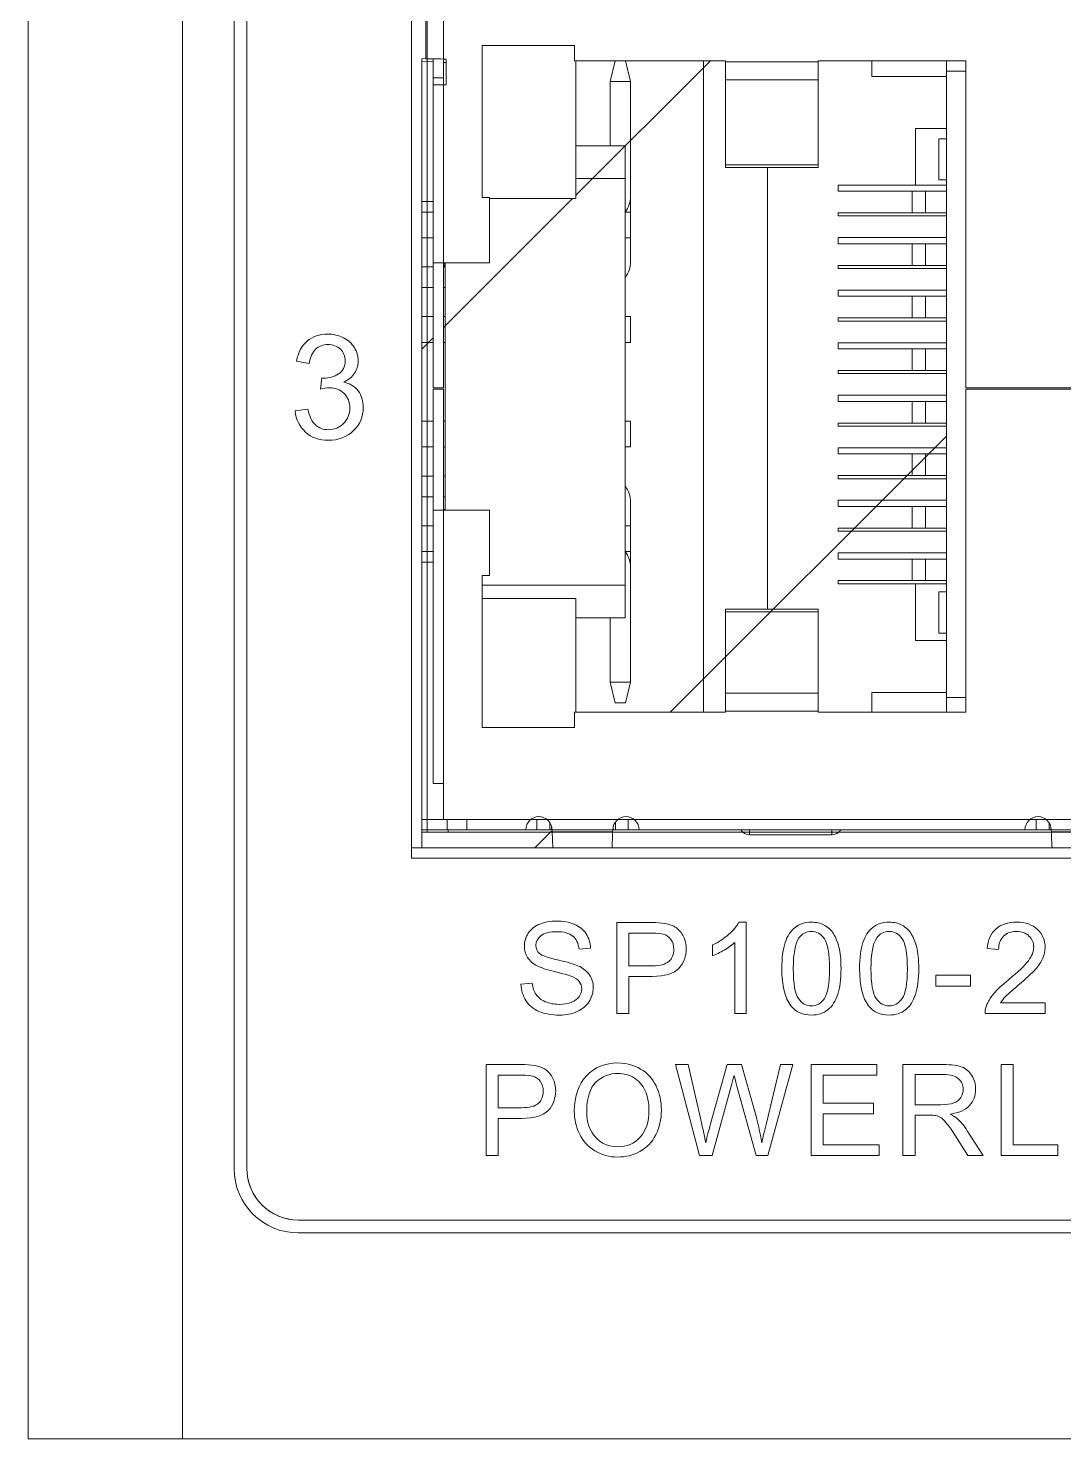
# Model space of a CAD drawing. Header units: millimetres. Extents: x 33157 to 59611, y -29750 to 1750.
# Drawn here: x 53670.11 to 53690.24, y -4496.62 to -4469.22 of the extents above; entities that cross this region are included whole.
import ezdxf

# ---------------------------------------------------------------- set-up
doc = ezdxf.new("R2010")
doc.units = ezdxf.units.MM
doc.layers.get('0').update_dxf_attribs({"lineweight": 18})

msp = doc.modelspace()

# ---------------------------------------------------------------- linework, layer by layer
at = {"linetype": 'Continuous'}
for p, q in [((53670.114, -4361.623), (53670.114, -4496.623)), ((53673.114, -4361.623), (53673.114, -4496.623)), ((53674.114, -4366.873), (53674.114, -4491.373)), ((53674.364, -4366.873), (53674.364, -4491.373)), ((53677.564, -4485.34), (53677.564, -4453.036)), ((53677.564, -4485.14), (53677.564, -4453.236)), ((53677.864, -4484.84), (53677.864, -4453.536)), ((53678.184, -4476.208), (53678.184, -4453.786)), ((53677.838, -4468.627), (53677.838, -4469.81)), ((53678.935, -4469.553), (53680.731, -4469.553)), ((53678.935, -4472.506), (53678.935, -4469.553)), ((53680.731, -4469.553), (53680.731, -4469.849)), ((53677.764, -4469.805), (53677.838, -4469.81)), ((53677.764, -4485.14), (53677.764, -4469.81)), ((53677.984, -4469.874), (53677.764, -4469.863)), ((53677.984, -4469.813), (53677.984, -4476.208)), ((53678.184, -4469.817), (53678.234, -4469.819)), ((53678.231, -4469.887), (53678.184, -4469.884)), ((53678.234, -4469.819), (53678.234, -4470.319)), ((53680.731, -4469.849), (53683.661, -4469.849)), ((53680.756, -4469.849), (53680.756, -4472.528)), ((53680.756, -4472.463), (53683.371, -4469.849)), ((53681.52, -4469.854), (53681.42, -4470.254)), ((53681.82, -4470.254), (53681.72, -4469.854)), ((53683.238, -4482.508), (53683.238, -4469.849)), ((53683.661, -4469.849), (53683.661, -4471.924)), ((53683.661, -4469.872), (53685.462, -4469.872)), ((53685.462, -4469.849), (53688.337, -4469.849)), ((53685.462, -4471.924), (53685.462, -4469.849)), ((53686.506, -4470.154), (53686.506, -4469.849)), ((53687.957, -4469.849), (53687.957, -4482.508)), ((53688.337, -4469.849), (53688.337, -4476.208)), ((53678.184, -4470.185), (53677.984, -4470.185)), ((53681.42, -4470.254), (53681.82, -4470.254)), ((53681.42, -4470.254), (53681.42, -4471.505)), ((53681.82, -4472.486), (53681.82, -4470.254)), ((53685.462, -4470.219), (53683.661, -4470.219)), ((53686.506, -4470.154), (53687.957, -4470.154)), ((53688.337, -4470.054), (53687.957, -4470.054)), ((53678.234, -4470.319), (53677.984, -4470.319)), ((53687.957, -4471.165), (53687.356, -4471.165)), ((53687.356, -4471.165), (53687.356, -4472.265)), ((53687.957, -4471.365), (53687.807, -4471.365)), ((53687.807, -4471.365), (53687.807, -4472.165)), ((53680.756, -4471.505), (53681.717, -4471.505)), ((53681.717, -4471.505), (53681.717, -4480.672)), ((53683.661, -4471.87), (53685.462, -4471.87)), ((53685.462, -4471.924), (53683.661, -4471.924)), ((53684.479, -4471.924), (53684.479, -4480.502)), ((53680.756, -4472.135), (53681.717, -4472.135)), ((53687.807, -4472.165), (53687.957, -4472.165)), ((53687.957, -4472.265), (53685.855, -4472.265)), ((53685.855, -4472.385), (53685.855, -4472.265)), ((53687.957, -4472.385), (53685.855, -4472.385)), ((53687.29, -4472.385), (53687.29, -4472.806)), ((53687.551, -4472.806), (53687.551, -4472.385)), ((53677.984, -4472.586), (53677.764, -4472.586)), ((53678.184, -4475.035), (53680.692, -4472.528)), ((53679.08, -4472.506), (53678.935, -4472.506)), ((53679.08, -4473.777), (53679.08, -4472.506)), ((53680.756, -4472.528), (53679.08, -4472.528)), ((53681.82, -4472.791), (53681.82, -4472.486)), ((53677.984, -4472.791), (53677.764, -4472.791)), ((53681.82, -4472.791), (53681.717, -4472.791)), ((53681.82, -4473.291), (53681.82, -4472.791)), ((53685.855, -4472.806), (53687.957, -4472.806)), ((53685.855, -4472.866), (53685.855, -4472.806)), ((53685.855, -4472.866), (53687.957, -4472.866)), ((53677.764, -4473.291), (53677.984, -4473.291)), ((53681.717, -4473.291), (53681.82, -4473.291)), ((53681.82, -4473.757), (53681.82, -4473.291)), ((53687.957, -4473.286), (53685.855, -4473.286)), ((53685.855, -4473.406), (53685.855, -4473.286)), ((53687.957, -4473.406), (53685.855, -4473.406)), ((53687.29, -4473.406), (53687.29, -4473.827)), ((53687.551, -4473.827), (53687.551, -4473.406)), ((53677.984, -4473.777), (53679.08, -4473.777)), ((53678.214, -4473.797), (53678.184, -4473.797)), ((53678.184, -4473.822), (53678.214, -4473.822)), ((53678.184, -4473.834), (53678.214, -4473.834)), ((53678.184, -4473.847), (53678.214, -4473.847)), ((53678.214, -4473.777), (53678.214, -4478.58)), ((53685.855, -4473.827), (53687.957, -4473.827)), ((53685.855, -4473.887), (53685.855, -4473.827)), ((53677.984, -4473.857), (53677.764, -4473.857)), ((53678.214, -4473.857), (53678.184, -4473.857)), ((53685.855, -4473.887), (53687.957, -4473.887)), ((53677.764, -4474.257), (53677.984, -4474.257)), ((53678.184, -4474.257), (53678.214, -4474.257)), ((53687.957, -4474.307), (53685.855, -4474.307)), ((53685.855, -4474.427), (53685.855, -4474.307)), ((53687.957, -4474.427), (53685.855, -4474.427)), ((53687.29, -4474.427), (53687.29, -4474.847)), ((53687.551, -4474.847), (53687.551, -4474.427)), ((53677.984, -4474.822), (53677.764, -4474.822)), ((53678.214, -4474.822), (53678.184, -4474.822)), ((53681.82, -4474.822), (53681.717, -4474.822)), ((53681.82, -4475.323), (53681.82, -4474.822)), ((53685.855, -4474.847), (53687.957, -4474.847)), ((53685.855, -4474.907), (53685.855, -4474.847)), ((53685.855, -4474.907), (53687.957, -4474.907)), ((53677.764, -4475.456), (53677.984, -4475.236)), ((53677.764, -4475.323), (53677.984, -4475.323)), ((53678.184, -4475.323), (53678.214, -4475.323)), ((53681.717, -4475.323), (53681.82, -4475.323)), ((53687.957, -4475.328), (53685.855, -4475.328)), ((53685.855, -4475.448), (53685.855, -4475.328)), ((53687.957, -4475.448), (53685.855, -4475.448)), ((53687.29, -4475.448), (53687.29, -4475.868)), ((53687.551, -4475.868), (53687.551, -4475.448)), ((53685.855, -4475.868), (53687.957, -4475.868)), ((53685.855, -4475.928), (53685.855, -4475.868)), ((53685.855, -4475.928), (53687.957, -4475.928)), ((53678.184, -4476.208), (53677.984, -4476.208)), ((53677.984, -4476.228), (53678.184, -4476.228)), ((53677.984, -4476.228), (53677.984, -4483.889)), ((53678.184, -4484.59), (53678.184, -4476.228)), ((53688.337, -4476.208), (53692.94, -4476.208)), ((53692.94, -4476.228), (53688.337, -4476.228)), ((53688.337, -4476.228), (53688.337, -4482.508)), ((53687.957, -4476.349), (53685.855, -4476.349)), ((53685.855, -4476.469), (53685.855, -4476.349)), ((53687.957, -4476.469), (53685.855, -4476.469)), ((53687.29, -4476.469), (53687.29, -4476.889)), ((53687.551, -4476.889), (53687.551, -4476.469)), ((53677.984, -4476.854), (53677.764, -4476.854)), ((53678.214, -4476.854), (53678.184, -4476.854)), ((53681.82, -4476.854), (53681.717, -4476.854)), ((53681.82, -4477.354), (53681.82, -4476.854)), ((53682.591, -4482.508), (53687.957, -4477.142)), ((53685.855, -4476.889), (53687.957, -4476.889)), ((53685.855, -4476.949), (53685.855, -4476.889)), ((53685.855, -4476.949), (53687.957, -4476.949)), ((53677.764, -4477.354), (53677.984, -4477.354)), ((53678.184, -4477.354), (53678.214, -4477.354)), ((53681.717, -4477.354), (53681.82, -4477.354)), ((53687.957, -4477.369), (53685.855, -4477.369)), ((53685.855, -4477.489), (53685.855, -4477.369)), ((53687.957, -4477.489), (53685.855, -4477.489)), ((53687.29, -4477.489), (53687.29, -4477.91)), ((53687.551, -4477.91), (53687.551, -4477.489)), ((53677.984, -4477.92), (53677.764, -4477.92)), ((53678.214, -4477.92), (53678.184, -4477.92)), ((53685.855, -4477.91), (53687.957, -4477.91)), ((53685.855, -4477.97), (53685.855, -4477.91)), ((53685.855, -4477.97), (53687.957, -4477.97)), ((53677.764, -4478.32), (53677.984, -4478.32)), ((53678.184, -4478.32), (53678.214, -4478.32)), ((53681.82, -4478.885), (53681.82, -4478.42)), ((53687.957, -4478.39), (53685.855, -4478.39)), ((53685.855, -4478.51), (53685.855, -4478.39)), ((53687.957, -4478.51), (53685.855, -4478.51)), ((53687.29, -4478.51), (53687.29, -4478.93)), ((53687.551, -4478.93), (53687.551, -4478.51)), ((53679.08, -4478.58), (53677.984, -4478.58)), ((53678.184, -4478.569), (53678.214, -4478.569)), ((53679.08, -4479.851), (53679.08, -4478.58)), ((53677.984, -4478.885), (53677.764, -4478.885)), ((53681.82, -4478.885), (53681.717, -4478.885)), ((53681.82, -4479.386), (53681.82, -4478.885)), ((53685.855, -4478.93), (53687.957, -4478.93)), ((53685.855, -4478.991), (53685.855, -4478.93)), ((53685.855, -4478.991), (53687.957, -4478.991)), ((53677.764, -4479.386), (53677.984, -4479.386)), ((53677.764, -4479.591), (53677.984, -4479.591)), ((53681.717, -4479.386), (53681.82, -4479.386)), ((53681.82, -4479.691), (53681.82, -4479.386)), ((53687.957, -4479.411), (53685.855, -4479.411)), ((53685.855, -4479.531), (53685.855, -4479.411)), ((53687.957, -4479.531), (53685.855, -4479.531)), ((53687.29, -4479.531), (53687.29, -4479.951)), ((53687.551, -4479.951), (53687.551, -4479.531)), ((53678.935, -4479.851), (53679.08, -4479.851)), ((53678.935, -4482.803), (53678.935, -4479.851)), ((53681.82, -4481.923), (53681.82, -4479.691)), ((53681.717, -4480.041), (53678.935, -4480.041)), ((53685.855, -4479.951), (53687.957, -4479.951)), ((53685.855, -4480.011), (53685.855, -4479.951)), ((53685.855, -4480.011), (53687.957, -4480.011)), ((53687.356, -4480.011), (53687.356, -4481.112)), ((53678.935, -4480.299), (53680.756, -4480.299)), ((53680.756, -4480.299), (53680.756, -4482.508)), ((53687.957, -4480.171), (53687.807, -4480.171)), ((53687.807, -4480.171), (53687.807, -4480.972)), ((53681.717, -4480.672), (53680.756, -4480.672)), ((53681.42, -4480.672), (53681.42, -4481.923)), ((53683.661, -4480.502), (53685.462, -4480.502)), ((53683.661, -4480.502), (53683.661, -4482.508)), ((53685.462, -4480.555), (53683.661, -4480.555)), ((53685.462, -4482.508), (53685.462, -4480.502)), ((53687.807, -4480.972), (53687.957, -4480.972)), ((53687.356, -4481.112), (53687.957, -4481.112)), ((53681.42, -4481.923), (53681.82, -4481.923)), ((53681.52, -4482.323), (53681.42, -4481.923)), ((53681.82, -4481.923), (53681.72, -4482.323)), ((53681.72, -4482.323), (53681.52, -4482.323)), ((53683.661, -4482.138), (53685.462, -4482.138)), ((53687.957, -4482.123), (53686.506, -4482.123)), ((53686.506, -4482.123), (53686.506, -4482.508)), ((53687.957, -4482.223), (53688.337, -4482.223)), ((53683.661, -4482.508), (53680.731, -4482.508)), ((53680.731, -4482.508), (53680.731, -4482.803)), ((53685.462, -4482.484), (53683.661, -4482.484)), ((53688.337, -4482.508), (53685.462, -4482.508)), ((53680.731, -4482.803), (53678.935, -4482.803)), ((53677.984, -4483.889), (53678.184, -4483.889)), ((53677.764, -4484.59), (53679.882, -4484.59)), ((53689.984, -4484.79), (53677.764, -4484.79)), ((53678.255, -4484.79), (53678.255, -4484.59)), ((53678.274, -4484.79), (53678.274, -4484.84)), ((53678.635, -4484.59), (53678.635, -4484.79)), ((53679.882, -4484.59), (53680.193, -4484.59)), ((53680.001, -4484.79), (53680.001, -4484.59)), ((53680.193, -4484.59), (53681.575, -4484.59)), ((53680.251, -4484.655), (53680.251, -4484.79)), ((53680.284, -4484.79), (53680.284, -4484.731)), ((53681.484, -4484.731), (53681.484, -4484.79)), ((53681.524, -4484.79), (53681.524, -4484.643)), ((53681.575, -4484.59), (53681.886, -4484.59)), ((53681.774, -4484.59), (53681.774, -4484.79)), ((53681.886, -4484.59), (53689.582, -4484.59)), ((53684.133, -4484.79), (53684.133, -4484.89)), ((53685.733, -4484.89), (53685.733, -4484.79)), ((53689.582, -4484.59), (53689.893, -4484.59)), ((53689.701, -4484.79), (53689.701, -4484.59)), ((53689.893, -4484.59), (53691.275, -4484.59)), ((53689.951, -4484.655), (53689.951, -4484.79)), ((53689.984, -4484.79), (53689.984, -4484.731)), ((53689.991, -4484.79), (53689.984, -4484.79)), ((53689.991, -4484.79), (53699.684, -4484.79)), ((53677.764, -4484.84), (53680.297, -4484.84)), ((53703.414, -4484.84), (53677.864, -4484.84)), ((53679.959, -4485.14), (53680.282, -4484.818)), ((53680.297, -4484.833), (53681.472, -4484.833)), ((53681.472, -4484.84), (53684.007, -4484.84)), ((53685.733, -4484.89), (53684.133, -4484.89)), ((53685.86, -4484.84), (53689.997, -4484.84)), ((53689.997, -4484.833), (53691.172, -4484.833)), ((53703.714, -4485.14), (53677.564, -4485.14)), ((53703.914, -4485.34), (53677.564, -4485.34)), ((53677.764, -4485.14), (53703.714, -4485.14)), ((53675.364, -4492.373), (53706.864, -4492.373)), ((53675.364, -4492.623), (53706.864, -4492.623)), ((53673.114, -4496.623), (53670.114, -4496.623)), ((53673.114, -4496.623), (53709.114, -4496.623))]:
    msp.add_line(p, q, dxfattribs=at)
msp.add_line((53674.364, -4366.873), (53674.364, -4491.373))
for centre, radius, start, end in [((53681.32, -4472.486), 0.5, 322.8856, 0), ((53681.32, -4473.757), 0.5, 322.8856, 0), ((53681.32, -4478.42), 0.5, 0, 37.1144), ((53681.32, -4479.691), 0.5, 0, 37.1144), ((53680.038, -4484.79), 0.254, 0.0074, 180.0016), ((53681.731, -4484.79), 0.254, 359.9986, 179.9926), ((53689.738, -4484.79), 0.254, 0.0074, 180.0005), ((53663.522, -4484.282), 17.958, 357.2512, 358.2425), ((53675.364, -4491.373), 1.25, 180, 270), ((53675.364, -4491.373), 1, 180, 270)]:
    msp.add_arc(centre, radius, start, end, dxfattribs=at)
for centre, major_axis, ratio, start_param, end_param in [((53680.287, -4484.967), (0.005, 0.178), 0.04928, 5.576189, 5.814614), ((53681.481, -4484.967), (-0.005, 0.178), 0.04928, 6.281922, 6.990182), ((53684.133, -4484.684), (0, 0.206), 0.970143, 2.123563, 3.141593), ((53685.733, -4484.684), (0, 0.206), 0.970143, 3.141593, 4.159435), ((53689.987, -4484.967), (0.005, 0.178), 0.04928, 5.576189, 5.814614)]:
    msp.add_ellipse(centre, major_axis=major_axis, ratio=ratio, start_param=start_param, end_param=end_param, dxfattribs=at)
for points, knots in [([(53677.563, -4453.036), (53677.563, -4453.036), (53703.913, -4453.036), (53703.913, -4453.036), (53703.913, -4453.036), (53703.913, -4485.34), (53703.913, -4485.34), (53703.913, -4485.34), (53677.563, -4485.34), (53677.563, -4485.34), (53677.563, -4485.34), (53677.563, -4453.036), (53677.563, -4453.036)], [0, 0, 0, 0, 155088.126751, 155088.126751, 155088.126751, 310176.253503, 310176.253503, 310176.253503, 465264.380254, 465264.380254, 465264.380254, 620352.507005, 620352.507005, 620352.507005, 620352.507005]), ([(53675.302, -4476.654), (53675.302, -4476.654), (53675.55, -4476.62), (53675.55, -4476.62), (53675.579, -4476.761), (53675.627, -4476.863), (53675.695, -4476.925), (53675.763, -4476.987), (53675.847, -4477.018), (53675.946, -4477.018), (53676.064, -4477.018), (53676.163, -4476.977), (53676.243, -4476.896), (53676.323, -4476.816), (53676.363, -4476.715), (53676.363, -4476.596), (53676.363, -4476.482), (53676.326, -4476.388), (53676.251, -4476.314), (53676.177, -4476.24), (53676.082, -4476.203), (53675.967, -4476.203), (53675.92, -4476.203), (53675.861, -4476.212), (53675.791, -4476.23), (53675.791, -4476.23), (53675.819, -4476.013), (53675.819, -4476.013), (53675.836, -4476.015), (53675.849, -4476.016), (53675.859, -4476.016), (53675.965, -4476.016), (53676.06, -4475.988), (53676.146, -4475.933), (53676.23, -4475.878), (53676.273, -4475.793), (53676.273, -4475.679), (53676.273, -4475.588), (53676.241, -4475.513), (53676.18, -4475.453), (53676.118, -4475.394), (53676.039, -4475.364), (53675.941, -4475.364), (53675.844, -4475.364), (53675.764, -4475.395), (53675.7, -4475.456), (53675.635, -4475.517), (53675.594, -4475.609), (53675.575, -4475.731), (53675.575, -4475.731), (53675.327, -4475.686), (53675.327, -4475.686), (53675.358, -4475.519), (53675.426, -4475.39), (53675.534, -4475.298), (53675.641, -4475.206), (53675.775, -4475.161), (53675.935, -4475.161), (53676.045, -4475.161), (53676.147, -4475.184), (53676.24, -4475.232), (53676.333, -4475.279), (53676.404, -4475.343), (53676.453, -4475.425), (53676.502, -4475.507), (53676.527, -4475.593), (53676.527, -4475.685), (53676.527, -4475.772), (53676.503, -4475.851), (53676.456, -4475.922), (53676.409, -4475.994), (53676.34, -4476.051), (53676.248, -4476.093), (53676.368, -4476.12), (53676.46, -4476.178), (53676.527, -4476.265), (53676.592, -4476.351), (53676.625, -4476.46), (53676.625, -4476.591), (53676.625, -4476.767), (53676.561, -4476.917), (53676.432, -4477.04), (53676.304, -4477.163), (53676.141, -4477.224), (53675.944, -4477.224), (53675.767, -4477.224), (53675.62, -4477.171), (53675.503, -4477.065), (53675.385, -4476.959), (53675.318, -4476.822), (53675.302, -4476.654)], [0, 0, 0, 0, 137932.322939, 137932.322939, 137932.322939, 275864.645878, 275864.645878, 275864.645878, 413796.968818, 413796.968818, 413796.968818, 551729.291757, 551729.291757, 551729.291757, 689661.614696, 689661.614696, 689661.614696, 827593.937635, 827593.937635, 827593.937635, 965526.260574, 965526.260574, 965526.260574, 1103458.583514, 1103458.583514, 1103458.583514, 1241390.906453, 1241390.906453, 1241390.906453, 1379323.229392, 1379323.229392, 1379323.229392, 1517255.552331, 1517255.552331, 1517255.552331, 1655187.87527, 1655187.87527, 1655187.87527, 1793120.198209, 1793120.198209, 1793120.198209, 1931052.521149, 1931052.521149, 1931052.521149, 2068984.844088, 2068984.844088, 2068984.844088, 2206917.167027, 2206917.167027, 2206917.167027, 2344849.489966, 2344849.489966, 2344849.489966, 2482781.812905, 2482781.812905, 2482781.812905, 2620714.135845, 2620714.135845, 2620714.135845, 2758646.458784, 2758646.458784, 2758646.458784, 2896578.781723, 2896578.781723, 2896578.781723, 3034511.104662, 3034511.104662, 3034511.104662, 3172443.427601, 3172443.427601, 3172443.427601, 3310375.750541, 3310375.750541, 3310375.750541, 3448308.07348, 3448308.07348, 3448308.07348, 3586240.396419, 3586240.396419, 3586240.396419, 3724172.719358, 3724172.719358, 3724172.719358, 3862105.042297, 3862105.042297, 3862105.042297, 4000037.365237, 4000037.365237, 4000037.365237, 4137969.688176, 4137969.688176, 4137969.688176, 4137969.688176]), ([(53679.689, -4487.793), (53679.689, -4487.793), (53679.909, -4487.774), (53679.909, -4487.774), (53679.919, -4487.862), (53679.944, -4487.935), (53679.982, -4487.992), (53680.02, -4488.049), (53680.079, -4488.095), (53680.16, -4488.131), (53680.24, -4488.166), (53680.33, -4488.183), (53680.431, -4488.183), (53680.52, -4488.183), (53680.599, -4488.17), (53680.667, -4488.144), (53680.735, -4488.117), (53680.786, -4488.08), (53680.819, -4488.034), (53680.853, -4487.987), (53680.87, -4487.937), (53680.87, -4487.882), (53680.87, -4487.827), (53680.854, -4487.779), (53680.821, -4487.737), (53680.789, -4487.696), (53680.736, -4487.662), (53680.662, -4487.633), (53680.615, -4487.615), (53680.51, -4487.586), (53680.347, -4487.547), (53680.185, -4487.508), (53680.071, -4487.471), (53680.006, -4487.437), (53679.922, -4487.392), (53679.859, -4487.337), (53679.818, -4487.272), (53679.776, -4487.206), (53679.756, -4487.133), (53679.756, -4487.052), (53679.756, -4486.962), (53679.781, -4486.878), (53679.832, -4486.801), (53679.883, -4486.723), (53679.956, -4486.664), (53680.054, -4486.624), (53680.151, -4486.584), (53680.259, -4486.564), (53680.378, -4486.564), (53680.509, -4486.564), (53680.625, -4486.585), (53680.725, -4486.627), (53680.825, -4486.669), (53680.902, -4486.731), (53680.956, -4486.813), (53681.01, -4486.895), (53681.038, -4486.988), (53681.042, -4487.092), (53681.042, -4487.092), (53680.818, -4487.109), (53680.818, -4487.109), (53680.806, -4486.998), (53680.765, -4486.913), (53680.696, -4486.857), (53680.626, -4486.799), (53680.523, -4486.771), (53680.387, -4486.771), (53680.246, -4486.771), (53680.142, -4486.797), (53680.078, -4486.849), (53680.013, -4486.901), (53679.981, -4486.963), (53679.981, -4487.036), (53679.981, -4487.1), (53680.004, -4487.152), (53680.049, -4487.193), (53680.095, -4487.234), (53680.212, -4487.276), (53680.402, -4487.319), (53680.592, -4487.362), (53680.723, -4487.4), (53680.793, -4487.432), (53680.896, -4487.479), (53680.972, -4487.539), (53681.021, -4487.612), (53681.07, -4487.684), (53681.094, -4487.768), (53681.094, -4487.862), (53681.094, -4487.957), (53681.068, -4488.045), (53681.014, -4488.128), (53680.96, -4488.211), (53680.883, -4488.276), (53680.782, -4488.322), (53680.681, -4488.368), (53680.568, -4488.391), (53680.442, -4488.391), (53680.282, -4488.391), (53680.148, -4488.367), (53680.04, -4488.321), (53679.932, -4488.274), (53679.848, -4488.204), (53679.786, -4488.111), (53679.725, -4488.017), (53679.693, -4487.911), (53679.689, -4487.793)], [0, 0, 0, 0, 137515.149941, 137515.149941, 137515.149941, 275030.299883, 275030.299883, 275030.299883, 412545.449824, 412545.449824, 412545.449824, 550060.599765, 550060.599765, 550060.599765, 687575.749706, 687575.749706, 687575.749706, 825090.899648, 825090.899648, 825090.899648, 962606.049589, 962606.049589, 962606.049589, 1100121.19953, 1100121.19953, 1100121.19953, 1237636.349471, 1237636.349471, 1237636.349471, 1375151.499413, 1375151.499413, 1375151.499413, 1512666.649354, 1512666.649354, 1512666.649354, 1650181.799295, 1650181.799295, 1650181.799295, 1787696.949237, 1787696.949237, 1787696.949237, 1925212.099178, 1925212.099178, 1925212.099178, 2062727.249119, 2062727.249119, 2062727.249119, 2200242.39906, 2200242.39906, 2200242.39906, 2337757.549002, 2337757.549002, 2337757.549002, 2475272.698943, 2475272.698943, 2475272.698943, 2612787.848884, 2612787.848884, 2612787.848884, 2750302.998825, 2750302.998825, 2750302.998825, 2887818.148767, 2887818.148767, 2887818.148767, 3025333.298708, 3025333.298708, 3025333.298708, 3162848.448649, 3162848.448649, 3162848.448649, 3300363.59859, 3300363.59859, 3300363.59859, 3437878.748532, 3437878.748532, 3437878.748532, 3575393.898473, 3575393.898473, 3575393.898473, 3712909.048414, 3712909.048414, 3712909.048414, 3850424.198356, 3850424.198356, 3850424.198356, 3987939.348297, 3987939.348297, 3987939.348297, 4125454.498238, 4125454.498238, 4125454.498238, 4262969.648179, 4262969.648179, 4262969.648179, 4400484.798121, 4400484.798121, 4400484.798121, 4537999.948062, 4537999.948062, 4537999.948062, 4675515.098003, 4675515.098003, 4675515.098003, 4813030.247944, 4813030.247944, 4813030.247944, 4813030.247944]), ([(53681.55, -4488.361), (53681.55, -4488.361), (53681.55, -4486.593), (53681.55, -4486.593), (53681.55, -4486.593), (53682.218, -4486.593), (53682.218, -4486.593), (53682.335, -4486.593), (53682.425, -4486.599), (53682.487, -4486.61), (53682.574, -4486.624), (53682.647, -4486.652), (53682.705, -4486.692), (53682.764, -4486.733), (53682.812, -4486.79), (53682.847, -4486.863), (53682.883, -4486.936), (53682.901, -4487.016), (53682.901, -4487.104), (53682.901, -4487.253), (53682.853, -4487.38), (53682.757, -4487.484), (53682.662, -4487.588), (53682.488, -4487.64), (53682.238, -4487.64), (53682.238, -4487.64), (53681.785, -4487.64), (53681.785, -4487.64), (53681.785, -4487.64), (53681.785, -4488.361), (53681.785, -4488.361), (53681.785, -4488.361), (53681.55, -4488.361), (53681.55, -4488.361)], [0, 0, 0, 0, 142318.902971, 142318.902971, 142318.902971, 284637.805943, 284637.805943, 284637.805943, 426956.708914, 426956.708914, 426956.708914, 569275.611886, 569275.611886, 569275.611886, 711594.514857, 711594.514857, 711594.514857, 853913.417829, 853913.417829, 853913.417829, 996232.3208, 996232.3208, 996232.3208, 1138551.223772, 1138551.223772, 1138551.223772, 1280870.126743, 1280870.126743, 1280870.126743, 1423189.029714, 1423189.029714, 1423189.029714, 1565507.932686, 1565507.932686, 1565507.932686, 1565507.932686]), ([(53684.063, -4488.361), (53684.063, -4488.361), (53683.846, -4488.361), (53683.846, -4488.361), (53683.846, -4488.361), (53683.846, -4486.978), (53683.846, -4486.978), (53683.793, -4487.028), (53683.725, -4487.078), (53683.64, -4487.127), (53683.555, -4487.177), (53683.478, -4487.215), (53683.411, -4487.239), (53683.411, -4487.239), (53683.411, -4487.029), (53683.411, -4487.029), (53683.532, -4486.973), (53683.639, -4486.903), (53683.729, -4486.822), (53683.82, -4486.741), (53683.885, -4486.662), (53683.923, -4486.586), (53683.923, -4486.586), (53684.063, -4486.586), (53684.063, -4486.586), (53684.063, -4486.586), (53684.063, -4488.361), (53684.063, -4488.361)], [0, 0, 0, 0, 143879.284984, 143879.284984, 143879.284984, 287758.569969, 287758.569969, 287758.569969, 431637.854953, 431637.854953, 431637.854953, 575517.139938, 575517.139938, 575517.139938, 719396.424922, 719396.424922, 719396.424922, 863275.709907, 863275.709907, 863275.709907, 1007154.994891, 1007154.994891, 1007154.994891, 1151034.279876, 1151034.279876, 1151034.279876, 1294913.56486, 1294913.56486, 1294913.56486, 1294913.56486]), ([(53684.759, -4487.489), (53684.759, -4487.28), (53684.78, -4487.111), (53684.823, -4486.984), (53684.866, -4486.856), (53684.93, -4486.757), (53685.015, -4486.689), (53685.099, -4486.62), (53685.206, -4486.586), (53685.334, -4486.586), (53685.429, -4486.586), (53685.512, -4486.605), (53685.584, -4486.643), (53685.655, -4486.681), (53685.715, -4486.736), (53685.761, -4486.808), (53685.807, -4486.88), (53685.843, -4486.968), (53685.869, -4487.071), (53685.896, -4487.174), (53685.909, -4487.314), (53685.909, -4487.489), (53685.909, -4487.696), (53685.888, -4487.864), (53685.846, -4487.992), (53685.803, -4488.12), (53685.739, -4488.218), (53685.655, -4488.287), (53685.57, -4488.356), (53685.463, -4488.391), (53685.334, -4488.391), (53685.164, -4488.391), (53685.03, -4488.33), (53684.933, -4488.209), (53684.817, -4488.061), (53684.759, -4487.821), (53684.759, -4487.489)], [0, 0, 0, 0, 141937.049153, 141937.049153, 141937.049153, 283874.098305, 283874.098305, 283874.098305, 425811.147458, 425811.147458, 425811.147458, 567748.19661, 567748.19661, 567748.19661, 709685.245763, 709685.245763, 709685.245763, 851622.294915, 851622.294915, 851622.294915, 993559.344068, 993559.344068, 993559.344068, 1135496.39322, 1135496.39322, 1135496.39322, 1277433.442373, 1277433.442373, 1277433.442373, 1419370.491525, 1419370.491525, 1419370.491525, 1561307.540678, 1561307.540678, 1561307.540678, 1703244.58983, 1703244.58983, 1703244.58983, 1703244.58983]), ([(53686.269, -4487.489), (53686.269, -4487.28), (53686.291, -4487.111), (53686.333, -4486.984), (53686.377, -4486.856), (53686.44, -4486.757), (53686.525, -4486.689), (53686.61, -4486.62), (53686.716, -4486.586), (53686.845, -4486.586), (53686.939, -4486.586), (53687.022, -4486.605), (53687.094, -4486.643), (53687.166, -4486.681), (53687.225, -4486.736), (53687.271, -4486.808), (53687.317, -4486.88), (53687.354, -4486.968), (53687.38, -4487.071), (53687.407, -4487.174), (53687.42, -4487.314), (53687.42, -4487.489), (53687.42, -4487.696), (53687.399, -4487.864), (53687.356, -4487.992), (53687.314, -4488.12), (53687.25, -4488.218), (53687.165, -4488.287), (53687.081, -4488.356), (53686.974, -4488.391), (53686.845, -4488.391), (53686.675, -4488.391), (53686.541, -4488.33), (53686.444, -4488.209), (53686.327, -4488.061), (53686.269, -4487.821), (53686.269, -4487.489)], [0, 0, 0, 0, 141940.865371, 141940.865371, 141940.865371, 283881.730742, 283881.730742, 283881.730742, 425822.596113, 425822.596113, 425822.596113, 567763.461483, 567763.461483, 567763.461483, 709704.326854, 709704.326854, 709704.326854, 851645.192225, 851645.192225, 851645.192225, 993586.057596, 993586.057596, 993586.057596, 1135526.922967, 1135526.922967, 1135526.922967, 1277467.788338, 1277467.788338, 1277467.788338, 1419408.653708, 1419408.653708, 1419408.653708, 1561349.519079, 1561349.519079, 1561349.519079, 1703290.38445, 1703290.38445, 1703290.38445, 1703290.38445]), ([(53689.878, -4488.154), (53689.878, -4488.154), (53689.878, -4488.361), (53689.878, -4488.361), (53689.878, -4488.361), (53688.707, -4488.361), (53688.707, -4488.361), (53688.706, -4488.309), (53688.714, -4488.259), (53688.733, -4488.21), (53688.763, -4488.131), (53688.811, -4488.052), (53688.877, -4487.975), (53688.943, -4487.898), (53689.038, -4487.809), (53689.161, -4487.709), (53689.352, -4487.551), (53689.483, -4487.426), (53689.55, -4487.334), (53689.619, -4487.242), (53689.653, -4487.155), (53689.653, -4487.072), (53689.653, -4486.986), (53689.622, -4486.914), (53689.56, -4486.855), (53689.499, -4486.796), (53689.418, -4486.766), (53689.319, -4486.766), (53689.214, -4486.766), (53689.13, -4486.797), (53689.067, -4486.86), (53689.004, -4486.922), (53688.972, -4487.008), (53688.971, -4487.119), (53688.971, -4487.119), (53688.749, -4487.097), (53688.749, -4487.097), (53688.764, -4486.931), (53688.822, -4486.804), (53688.922, -4486.717), (53689.022, -4486.629), (53689.155, -4486.586), (53689.324, -4486.586), (53689.493, -4486.586), (53689.628, -4486.633), (53689.727, -4486.727), (53689.826, -4486.821), (53689.875, -4486.938), (53689.875, -4487.077), (53689.875, -4487.148), (53689.861, -4487.218), (53689.832, -4487.286), (53689.803, -4487.355), (53689.755, -4487.427), (53689.688, -4487.502), (53689.62, -4487.578), (53689.508, -4487.682), (53689.353, -4487.813), (53689.222, -4487.923), (53689.138, -4487.997), (53689.101, -4488.036), (53689.064, -4488.075), (53689.034, -4488.114), (53689.01, -4488.154), (53689.01, -4488.154), (53689.878, -4488.154), (53689.878, -4488.154)], [0, 0, 0, 0, 138941.511406, 138941.511406, 138941.511406, 277883.022811, 277883.022811, 277883.022811, 416824.534217, 416824.534217, 416824.534217, 555766.045623, 555766.045623, 555766.045623, 694707.557028, 694707.557028, 694707.557028, 833649.068434, 833649.068434, 833649.068434, 972590.57984, 972590.57984, 972590.57984, 1111532.091245, 1111532.091245, 1111532.091245, 1250473.602651, 1250473.602651, 1250473.602651, 1389415.114057, 1389415.114057, 1389415.114057, 1528356.625463, 1528356.625463, 1528356.625463, 1667298.136868, 1667298.136868, 1667298.136868, 1806239.648274, 1806239.648274, 1806239.648274, 1945181.15968, 1945181.15968, 1945181.15968, 2084122.671085, 2084122.671085, 2084122.671085, 2223064.182491, 2223064.182491, 2223064.182491, 2362005.693897, 2362005.693897, 2362005.693897, 2500947.205302, 2500947.205302, 2500947.205302, 2639888.716708, 2639888.716708, 2639888.716708, 2778830.228114, 2778830.228114, 2778830.228114, 2917771.739519, 2917771.739519, 2917771.739519, 3056713.250925, 3056713.250925, 3056713.250925, 3056713.250925]), ([(53681.785, -4487.433), (53681.785, -4487.433), (53682.242, -4487.433), (53682.242, -4487.433), (53682.393, -4487.433), (53682.5, -4487.405), (53682.564, -4487.348), (53682.627, -4487.292), (53682.659, -4487.213), (53682.659, -4487.11), (53682.659, -4487.037), (53682.64, -4486.973), (53682.603, -4486.921), (53682.565, -4486.868), (53682.516, -4486.833), (53682.455, -4486.816), (53682.416, -4486.806), (53682.343, -4486.801), (53682.237, -4486.801), (53682.237, -4486.801), (53681.785, -4486.801), (53681.785, -4486.801), (53681.785, -4486.801), (53681.785, -4487.433), (53681.785, -4487.433)], [0, 0, 0, 0, 145233.427672, 145233.427672, 145233.427672, 290466.855345, 290466.855345, 290466.855345, 435700.283017, 435700.283017, 435700.283017, 580933.710689, 580933.710689, 580933.710689, 726167.138362, 726167.138362, 726167.138362, 871400.566034, 871400.566034, 871400.566034, 1016633.993706, 1016633.993706, 1016633.993706, 1161867.421379, 1161867.421379, 1161867.421379, 1161867.421379]), ([(53684.981, -4487.49), (53684.981, -4487.781), (53685.015, -4487.974), (53685.082, -4488.069), (53685.15, -4488.165), (53685.234, -4488.213), (53685.334, -4488.213), (53685.434, -4488.213), (53685.517, -4488.165), (53685.585, -4488.069), (53685.653, -4487.973), (53685.687, -4487.78), (53685.687, -4487.49), (53685.687, -4487.199), (53685.653, -4487.005), (53685.585, -4486.91), (53685.518, -4486.814), (53685.433, -4486.766), (53685.331, -4486.766), (53685.232, -4486.766), (53685.152, -4486.808), (53685.092, -4486.893), (53685.018, -4487), (53684.981, -4487.199), (53684.981, -4487.49)], [0, 0, 0, 0, 145241.344949, 145241.344949, 145241.344949, 290482.689897, 290482.689897, 290482.689897, 435724.034846, 435724.034846, 435724.034846, 580965.379795, 580965.379795, 580965.379795, 726206.724744, 726206.724744, 726206.724744, 871448.069692, 871448.069692, 871448.069692, 1016689.414641, 1016689.414641, 1016689.414641, 1161930.75959, 1161930.75959, 1161930.75959, 1161930.75959]), ([(53686.491, -4487.49), (53686.491, -4487.781), (53686.525, -4487.974), (53686.593, -4488.069), (53686.661, -4488.165), (53686.745, -4488.213), (53686.845, -4488.213), (53686.944, -4488.213), (53687.028, -4488.165), (53687.096, -4488.069), (53687.164, -4487.973), (53687.198, -4487.78), (53687.198, -4487.49), (53687.198, -4487.199), (53687.164, -4487.005), (53687.096, -4486.91), (53687.029, -4486.814), (53686.944, -4486.766), (53686.842, -4486.766), (53686.742, -4486.766), (53686.663, -4486.808), (53686.603, -4486.893), (53686.528, -4487), (53686.491, -4487.199), (53686.491, -4487.49)], [0, 0, 0, 0, 145245.249965, 145245.249965, 145245.249965, 290490.499929, 290490.499929, 290490.499929, 435735.749894, 435735.749894, 435735.749894, 580980.999859, 580980.999859, 580980.999859, 726226.249823, 726226.249823, 726226.249823, 871471.499788, 871471.499788, 871471.499788, 1016716.749753, 1016716.749753, 1016716.749753, 1161961.999718, 1161961.999718, 1161961.999718, 1161961.999718]), ([(53687.753, -4487.83), (53687.753, -4487.83), (53687.753, -4487.613), (53687.753, -4487.613), (53687.753, -4487.613), (53688.424, -4487.613), (53688.424, -4487.613), (53688.424, -4487.613), (53688.424, -4487.83), (53688.424, -4487.83), (53688.424, -4487.83), (53687.753, -4487.83), (53687.753, -4487.83)], [0, 0, 0, 0, 155160.797897, 155160.797897, 155160.797897, 310321.595794, 310321.595794, 310321.595794, 465482.39369, 465482.39369, 465482.39369, 620643.191587, 620643.191587, 620643.191587, 620643.191587]), ([(53679.013, -4491.12), (53679.013, -4491.12), (53679.013, -4489.352), (53679.013, -4489.352), (53679.013, -4489.352), (53679.681, -4489.352), (53679.681, -4489.352), (53679.798, -4489.352), (53679.888, -4489.358), (53679.95, -4489.369), (53680.037, -4489.383), (53680.11, -4489.411), (53680.169, -4489.451), (53680.228, -4489.492), (53680.275, -4489.549), (53680.311, -4489.621), (53680.346, -4489.694), (53680.364, -4489.775), (53680.364, -4489.862), (53680.364, -4490.012), (53680.316, -4490.139), (53680.221, -4490.243), (53680.125, -4490.347), (53679.952, -4490.399), (53679.702, -4490.399), (53679.702, -4490.399), (53679.248, -4490.399), (53679.248, -4490.399), (53679.248, -4490.399), (53679.248, -4491.12), (53679.248, -4491.12), (53679.248, -4491.12), (53679.013, -4491.12), (53679.013, -4491.12)], [0, 0, 0, 0, 142316.23443, 142316.23443, 142316.23443, 284632.468861, 284632.468861, 284632.468861, 426948.703291, 426948.703291, 426948.703291, 569264.937721, 569264.937721, 569264.937721, 711581.172152, 711581.172152, 711581.172152, 853897.406582, 853897.406582, 853897.406582, 996213.641013, 996213.641013, 996213.641013, 1138529.875443, 1138529.875443, 1138529.875443, 1280846.109873, 1280846.109873, 1280846.109873, 1423162.344304, 1423162.344304, 1423162.344304, 1565478.578734, 1565478.578734, 1565478.578734, 1565478.578734]), ([(53680.726, -4490.259), (53680.726, -4489.966), (53680.805, -4489.737), (53680.963, -4489.571), (53681.12, -4489.405), (53681.324, -4489.322), (53681.573, -4489.322), (53681.736, -4489.322), (53681.883, -4489.361), (53682.015, -4489.439), (53682.146, -4489.517), (53682.246, -4489.626), (53682.314, -4489.765), (53682.383, -4489.904), (53682.418, -4490.062), (53682.418, -4490.239), (53682.418, -4490.418), (53682.381, -4490.578), (53682.309, -4490.719), (53682.237, -4490.861), (53682.134, -4490.968), (53682.002, -4491.041), (53681.869, -4491.113), (53681.725, -4491.15), (53681.572, -4491.15), (53681.405, -4491.15), (53681.257, -4491.109), (53681.125, -4491.029), (53680.994, -4490.949), (53680.895, -4490.839), (53680.827, -4490.7), (53680.76, -4490.561), (53680.726, -4490.415), (53680.726, -4490.259)], [0, 0, 0, 0, 142322.234861, 142322.234861, 142322.234861, 284644.469722, 284644.469722, 284644.469722, 426966.704584, 426966.704584, 426966.704584, 569288.939445, 569288.939445, 569288.939445, 711611.174306, 711611.174306, 711611.174306, 853933.409167, 853933.409167, 853933.409167, 996255.644028, 996255.644028, 996255.644028, 1138577.878889, 1138577.878889, 1138577.878889, 1280900.113751, 1280900.113751, 1280900.113751, 1423222.348612, 1423222.348612, 1423222.348612, 1565544.583473, 1565544.583473, 1565544.583473, 1565544.583473]), ([(53683.161, -4491.12), (53683.161, -4491.12), (53682.695, -4489.352), (53682.695, -4489.352), (53682.695, -4489.352), (53682.938, -4489.352), (53682.938, -4489.352), (53682.938, -4489.352), (53683.203, -4490.511), (53683.203, -4490.511), (53683.232, -4490.633), (53683.257, -4490.753), (53683.279, -4490.873), (53683.326, -4490.684), (53683.353, -4490.575), (53683.361, -4490.547), (53683.361, -4490.547), (53683.695, -4489.352), (53683.695, -4489.352), (53683.695, -4489.352), (53683.977, -4489.352), (53683.977, -4489.352), (53683.977, -4489.352), (53684.23, -4490.247), (53684.23, -4490.247), (53684.292, -4490.469), (53684.339, -4490.678), (53684.368, -4490.873), (53684.392, -4490.761), (53684.422, -4490.633), (53684.458, -4490.489), (53684.458, -4490.489), (53684.734, -4489.352), (53684.734, -4489.352), (53684.734, -4489.352), (53684.97, -4489.352), (53684.97, -4489.352), (53684.97, -4489.352), (53684.485, -4491.12), (53684.485, -4491.12), (53684.485, -4491.12), (53684.258, -4491.12), (53684.258, -4491.12), (53684.258, -4491.12), (53683.887, -4489.773), (53683.887, -4489.773), (53683.856, -4489.66), (53683.837, -4489.591), (53683.83, -4489.565), (53683.81, -4489.646), (53683.792, -4489.715), (53683.776, -4489.772), (53683.776, -4489.772), (53683.405, -4491.12), (53683.405, -4491.12), (53683.405, -4491.12), (53683.161, -4491.12), (53683.161, -4491.12)], [0, 0, 0, 0, 139376.478804, 139376.478804, 139376.478804, 278752.957608, 278752.957608, 278752.957608, 418129.436412, 418129.436412, 418129.436412, 557505.915216, 557505.915216, 557505.915216, 696882.394021, 696882.394021, 696882.394021, 836258.872825, 836258.872825, 836258.872825, 975635.351629, 975635.351629, 975635.351629, 1115011.830433, 1115011.830433, 1115011.830433, 1254388.309237, 1254388.309237, 1254388.309237, 1393764.788041, 1393764.788041, 1393764.788041, 1533141.266845, 1533141.266845, 1533141.266845, 1672517.745649, 1672517.745649, 1672517.745649, 1811894.224453, 1811894.224453, 1811894.224453, 1951270.703258, 1951270.703258, 1951270.703258, 2090647.182062, 2090647.182062, 2090647.182062, 2230023.660866, 2230023.660866, 2230023.660866, 2369400.13967, 2369400.13967, 2369400.13967, 2508776.618474, 2508776.618474, 2508776.618474, 2648153.097278, 2648153.097278, 2648153.097278, 2648153.097278]), ([(53685.329, -4491.12), (53685.329, -4491.12), (53685.329, -4489.352), (53685.329, -4489.352), (53685.329, -4489.352), (53686.605, -4489.352), (53686.605, -4489.352), (53686.605, -4489.352), (53686.605, -4489.559), (53686.605, -4489.559), (53686.605, -4489.559), (53685.563, -4489.559), (53685.563, -4489.559), (53685.563, -4489.559), (53685.563, -4490.103), (53685.563, -4490.103), (53685.563, -4490.103), (53686.539, -4490.103), (53686.539, -4490.103), (53686.539, -4490.103), (53686.539, -4490.31), (53686.539, -4490.31), (53686.539, -4490.31), (53685.563, -4490.31), (53685.563, -4490.31), (53685.563, -4490.31), (53685.563, -4490.913), (53685.563, -4490.913), (53685.563, -4490.913), (53686.647, -4490.913), (53686.647, -4490.913), (53686.647, -4490.913), (53686.647, -4491.12), (53686.647, -4491.12), (53686.647, -4491.12), (53685.329, -4491.12), (53685.329, -4491.12)], [0, 0, 0, 0, 141938.826929, 141938.826929, 141938.826929, 283877.653858, 283877.653858, 283877.653858, 425816.480788, 425816.480788, 425816.480788, 567755.307717, 567755.307717, 567755.307717, 709694.134646, 709694.134646, 709694.134646, 851632.961575, 851632.961575, 851632.961575, 993571.788504, 993571.788504, 993571.788504, 1135510.615433, 1135510.615433, 1135510.615433, 1277449.442363, 1277449.442363, 1277449.442363, 1419388.269292, 1419388.269292, 1419388.269292, 1561327.096221, 1561327.096221, 1561327.096221, 1703265.92315, 1703265.92315, 1703265.92315, 1703265.92315]), ([(53687.113, -4491.12), (53687.113, -4491.12), (53687.113, -4489.352), (53687.113, -4489.352), (53687.113, -4489.352), (53687.896, -4489.352), (53687.896, -4489.352), (53688.054, -4489.352), (53688.174, -4489.368), (53688.256, -4489.4), (53688.338, -4489.431), (53688.403, -4489.487), (53688.452, -4489.568), (53688.501, -4489.648), (53688.525, -4489.737), (53688.525, -4489.834), (53688.525, -4489.959), (53688.485, -4490.065), (53688.404, -4490.151), (53688.322, -4490.237), (53688.197, -4490.291), (53688.028, -4490.315), (53688.09, -4490.345), (53688.137, -4490.374), (53688.169, -4490.403), (53688.237, -4490.466), (53688.302, -4490.544), (53688.362, -4490.638), (53688.362, -4490.638), (53688.668, -4491.12), (53688.668, -4491.12), (53688.668, -4491.12), (53688.376, -4491.12), (53688.376, -4491.12), (53688.376, -4491.12), (53688.142, -4490.752), (53688.142, -4490.752), (53688.074, -4490.645), (53688.018, -4490.564), (53687.974, -4490.508), (53687.929, -4490.452), (53687.89, -4490.412), (53687.855, -4490.39), (53687.82, -4490.368), (53687.785, -4490.352), (53687.748, -4490.343), (53687.722, -4490.338), (53687.679, -4490.335), (53687.618, -4490.335), (53687.618, -4490.335), (53687.347, -4490.335), (53687.347, -4490.335), (53687.347, -4490.335), (53687.347, -4491.12), (53687.347, -4491.12), (53687.347, -4491.12), (53687.113, -4491.12), (53687.113, -4491.12)], [0, 0, 0, 0, 139389.334135, 139389.334135, 139389.334135, 278778.66827, 278778.66827, 278778.66827, 418168.002405, 418168.002405, 418168.002405, 557557.33654, 557557.33654, 557557.33654, 696946.670675, 696946.670675, 696946.670675, 836336.00481, 836336.00481, 836336.00481, 975725.338945, 975725.338945, 975725.338945, 1115114.67308, 1115114.67308, 1115114.67308, 1254504.007215, 1254504.007215, 1254504.007215, 1393893.34135, 1393893.34135, 1393893.34135, 1533282.675486, 1533282.675486, 1533282.675486, 1672672.009621, 1672672.009621, 1672672.009621, 1812061.343756, 1812061.343756, 1812061.343756, 1951450.677891, 1951450.677891, 1951450.677891, 2090840.012026, 2090840.012026, 2090840.012026, 2230229.346161, 2230229.346161, 2230229.346161, 2369618.680296, 2369618.680296, 2369618.680296, 2509008.014431, 2509008.014431, 2509008.014431, 2648397.348566, 2648397.348566, 2648397.348566, 2648397.348566]), ([(53689.019, -4491.12), (53689.019, -4491.12), (53689.019, -4489.352), (53689.019, -4489.352), (53689.019, -4489.352), (53689.253, -4489.352), (53689.253, -4489.352), (53689.253, -4489.352), (53689.253, -4490.913), (53689.253, -4490.913), (53689.253, -4490.913), (53690.122, -4490.913), (53690.122, -4490.913), (53690.122, -4490.913), (53690.122, -4491.12), (53690.122, -4491.12), (53690.122, -4491.12), (53689.019, -4491.12), (53689.019, -4491.12)], [0, 0, 0, 0, 148557.974794, 148557.974794, 148557.974794, 297115.949589, 297115.949589, 297115.949589, 445673.924383, 445673.924383, 445673.924383, 594231.899178, 594231.899178, 594231.899178, 742789.873972, 742789.873972, 742789.873972, 891347.848767, 891347.848767, 891347.848767, 891347.848767]), ([(53679.248, -4490.191), (53679.248, -4490.191), (53679.705, -4490.191), (53679.705, -4490.191), (53679.856, -4490.191), (53679.963, -4490.163), (53680.027, -4490.107), (53680.09, -4490.051), (53680.122, -4489.972), (53680.122, -4489.869), (53680.122, -4489.796), (53680.104, -4489.732), (53680.066, -4489.679), (53680.029, -4489.627), (53679.979, -4489.592), (53679.918, -4489.575), (53679.879, -4489.565), (53679.806, -4489.559), (53679.7, -4489.559), (53679.7, -4489.559), (53679.248, -4489.559), (53679.248, -4489.559), (53679.248, -4489.559), (53679.248, -4490.191), (53679.248, -4490.191)], [0, 0, 0, 0, 145230.842793, 145230.842793, 145230.842793, 290461.685586, 290461.685586, 290461.685586, 435692.528378, 435692.528378, 435692.528378, 580923.371171, 580923.371171, 580923.371171, 726154.213964, 726154.213964, 726154.213964, 871385.056757, 871385.056757, 871385.056757, 1016615.89955, 1016615.89955, 1016615.89955, 1161846.742343, 1161846.742343, 1161846.742343, 1161846.742343]), ([(53680.968, -4490.263), (53680.968, -4490.476), (53681.025, -4490.644), (53681.14, -4490.766), (53681.254, -4490.888), (53681.398, -4490.95), (53681.571, -4490.95), (53681.747, -4490.95), (53681.891, -4490.888), (53682.005, -4490.764), (53682.119, -4490.641), (53682.176, -4490.466), (53682.176, -4490.238), (53682.176, -4490.095), (53682.151, -4489.969), (53682.103, -4489.862), (53682.054, -4489.755), (53681.983, -4489.672), (53681.89, -4489.613), (53681.796, -4489.554), (53681.691, -4489.525), (53681.574, -4489.525), (53681.409, -4489.525), (53681.266, -4489.582), (53681.147, -4489.695), (53681.028, -4489.809), (53680.968, -4489.998), (53680.968, -4490.263)], [0, 0, 0, 0, 143878.396768, 143878.396768, 143878.396768, 287756.793535, 287756.793535, 287756.793535, 431635.190303, 431635.190303, 431635.190303, 575513.58707, 575513.58707, 575513.58707, 719391.983838, 719391.983838, 719391.983838, 863270.380605, 863270.380605, 863270.380605, 1007148.777373, 1007148.777373, 1007148.777373, 1151027.17414, 1151027.17414, 1151027.17414, 1294905.570908, 1294905.570908, 1294905.570908, 1294905.570908]), ([(53687.347, -4490.132), (53687.347, -4490.132), (53687.85, -4490.132), (53687.85, -4490.132), (53687.957, -4490.132), (53688.04, -4490.121), (53688.1, -4490.099), (53688.16, -4490.077), (53688.206, -4490.042), (53688.236, -4489.993), (53688.268, -4489.944), (53688.283, -4489.891), (53688.283, -4489.834), (53688.283, -4489.751), (53688.253, -4489.682), (53688.193, -4489.628), (53688.132, -4489.574), (53688.037, -4489.547), (53687.906, -4489.547), (53687.906, -4489.547), (53687.347, -4489.547), (53687.347, -4489.547), (53687.347, -4489.547), (53687.347, -4490.132), (53687.347, -4490.132)], [0, 0, 0, 0, 145252.072068, 145252.072068, 145252.072068, 290504.144136, 290504.144136, 290504.144136, 435756.216204, 435756.216204, 435756.216204, 581008.288272, 581008.288272, 581008.288272, 726260.360339, 726260.360339, 726260.360339, 871512.432407, 871512.432407, 871512.432407, 1016764.504475, 1016764.504475, 1016764.504475, 1162016.576543, 1162016.576543, 1162016.576543, 1162016.576543])]:
    msp.add_open_spline(points, degree=3, knots=knots)
for points, knots in [([(53677.838, -4469.81), (53677.886, -4469.811), (53678.002, -4469.814), (53678.118, -4469.816), (53678.184, -4469.817)], [0, 0, 0, 0, 147864.923006, 349842.85105, 349842.85105, 349842.85105, 349842.85105]), ([(53680.297, -4484.833), (53680.298, -4484.86), (53680.301, -4484.963), (53680.305, -4485.067), (53680.309, -4485.143)], [0, 0, 0, 0, 92564.015721, 349909.737376, 349909.737376, 349909.737376, 349909.737376]), ([(53689.997, -4484.833), (53689.998, -4484.86), (53690.001, -4484.963), (53690.005, -4485.067), (53690.009, -4485.143)], [0, 0, 0, 0, 92580.002603, 349970.151675, 349970.151675, 349970.151675, 349970.151675])]:
    msp.add_open_spline(points, degree=3, knots=knots, dxfattribs=at)
for points in [[(53674.364, -4491.373), (53674.364, -4491.638), (53674.47, -4491.893), (53674.657, -4492.08)], [(53674.657, -4492.08), (53674.845, -4492.268), (53675.098, -4492.373), (53675.364, -4492.373)], [(53675.364, -4492.373), (53675.364, -4492.373), (53706.864, -4492.373), (53706.864, -4492.373)]]:
    msp.add_open_spline(points, degree=3)

doc.saveas('drawing.dxf')
